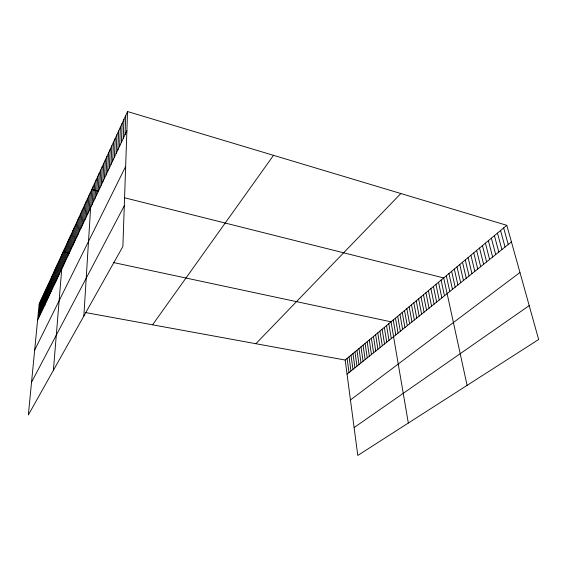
<?xml version="1.0" encoding="UTF-8"?>
<svg xmlns="http://www.w3.org/2000/svg" width="567" height="567" viewBox="0 0 567 567"><rect width="100%" height="100%" fill="white"/><g stroke="black" fill="none" stroke-linecap="round" stroke-linejoin="round"><path stroke-width="0.85" d="M127.554 111.557L122.883 246.503L28.35 414.945L39.151 304.068L127.554 111.557L506.806 225.319L538.65 339.498L357.784 455.443L345.183 360.045L506.806 225.319M125.045 134.655L125.732 115.526M123.216 138.532L123.932 119.453M121.409 142.367L122.153 123.33M119.623 146.158L120.388 127.164M117.851 149.908L118.652 130.956M114.378 157.279L115.221 138.419M116.107 153.614L116.93 134.705M112.67 160.908L113.535 142.083M110.983 164.487L111.869 145.712M109.311 168.03L110.225 149.305M106.029 175.005L106.979 156.364M107.659 171.539L108.595 152.856M104.413 178.435L105.384 159.844M101.231 185.189L102.244 166.684M102.811 181.83L103.804 163.282M99.664 188.506L100.699 170.05M98.119 191.795L99.168 173.382M95.072 198.259L96.156 179.937M96.588 195.041L97.652 176.677M92.088 204.595L93.208 186.366M93.569 201.441L94.675 183.169M83.845 316.067L91.755 189.527L98.58 191.242M87.722 213.851L88.891 195.757M89.161 210.796L90.316 192.66M86.297 216.877L87.481 198.826M83.491 222.831L84.703 204.871M84.887 219.868L86.085 201.866M80.741 228.664L81.981 210.796M82.109 225.758L83.335 207.848M78.048 234.384L79.316 216.608M79.387 231.542L80.642 213.716M75.404 239.997L76.701 222.314M76.715 237.204L77.998 219.472M74.1 242.761L75.411 225.12M71.534 248.204L72.867 230.656M72.81 245.497L74.128 227.899M69.018 253.548L70.372 236.092M70.273 250.89L71.612 233.384M66.545 258.793L67.92 241.422M67.778 256.185L69.139 238.771M62.93 266.469L64.333 249.239M64.121 263.931L65.517 246.659M65.325 261.373L66.715 244.051M60.534 271.543L61.959 254.406M53.404 370.301L63.157 251.798L69.401 253.13M58.153 276.604L59.599 259.551M59.337 274.088L60.775 256.993M55.814 281.565L57.274 264.605M56.976 279.099L58.429 262.089M53.518 286.434L54.999 269.566M54.659 284.01L56.133 267.1M50.158 293.571L51.654 276.838M51.264 291.218L52.759 274.435M52.391 288.837L53.872 272.011M47.961 298.221L49.478 281.579M49.053 295.91L50.562 279.219M44.75 305.046L46.288 288.539M45.814 302.792L47.344 286.236M46.884 300.517L48.408 283.918M41.618 311.687L43.177 295.308M42.653 309.49L44.205 293.068M43.694 307.279L45.24 290.814M39.577 316.017L41.15 299.73M40.597 313.863L42.156 297.526M38.57 318.158L40.144 301.906M37.571 320.27L126.895 130.729M34.672 350.08L125.654 166.471M31.539 382.236L124.293 205.757M152.573 324.813L273.514 155.337M255.894 343.715L400.841 193.531M347.047 374.149L511.427 241.896M350.456 399.955L519.96 272.493M354.106 427.568L529.202 305.634M39.151 304.068L45.169 305.174M85.411 312.53L345.183 360.045M113.435 262.535L391.039 321.822L408.318 423.053M124.577 197.77L443.699 277.929L467.102 385.362M503.666 227.934L508.23 244.476M500.555 230.528L505.055 247.028M497.472 233.101L501.908 249.558M494.417 235.645L498.79 252.067M491.391 238.175L495.707 254.555M488.385 240.677L492.645 257.014M485.409 243.158L489.604 259.452M482.46 245.617L486.599 261.876M479.533 248.055L483.616 264.272M476.634 250.472L480.667 266.653M473.757 252.868L477.733 269.006M470.908 255.242L474.834 271.345M468.087 257.595L471.95 273.663M465.28 259.934L469.1 275.959M462.502 262.252L466.265 278.234M459.752 264.548L463.466 280.488M457.016 266.823L460.68 282.727M454.309 269.077L457.923 284.946M451.623 271.317L455.188 287.15M448.958 273.542L452.473 289.333M446.314 275.746L449.787 291.495M441.098 280.091L444.471 295.768M438.518 282.246L441.849 297.881M435.959 284.372L439.248 299.971M433.422 286.491L436.668 302.048M430.906 288.589L434.109 304.103M428.411 290.665L431.572 306.152M425.937 292.728L429.049 308.179M423.478 294.776L426.554 310.184M421.047 296.81L424.073 312.176M418.63 298.823L421.614 314.153M416.228 300.822L419.176 316.117M413.846 302.806L416.759 318.066M411.486 304.777L414.357 319.994M409.147 306.726L411.975 321.914M406.822 308.668L409.615 323.814M404.512 310.588L407.269 325.699M402.223 312.495L404.944 327.57M399.955 314.394L402.634 329.427M397.694 316.273L400.345 331.27M395.461 318.137L398.069 333.098M393.236 319.986L395.816 334.913M388.785 323.7L391.287 338.556M386.545 325.564L389.019 340.384M384.327 327.414L386.765 342.199M382.123 329.25L384.532 343.992M379.94 331.071L382.314 345.778M377.771 332.879L380.11 347.55M375.623 334.672L377.927 349.307M373.483 336.451L375.758 351.051M371.364 338.223L373.603 352.787M369.259 339.973L371.47 354.503M367.175 341.717L369.351 356.211M365.098 343.446L367.246 357.897M363.043 345.161L365.162 359.577M361.002 346.862L363.086 361.25M358.968 348.549L361.03 362.901M356.955 350.229L358.989 364.546M354.963 351.894L356.962 366.176M352.979 353.546L354.949 367.792M351.008 355.19L352.95 369.401M349.052 356.82L350.973 370.995M347.11 358.436L349.003 372.576"/></g></svg>
